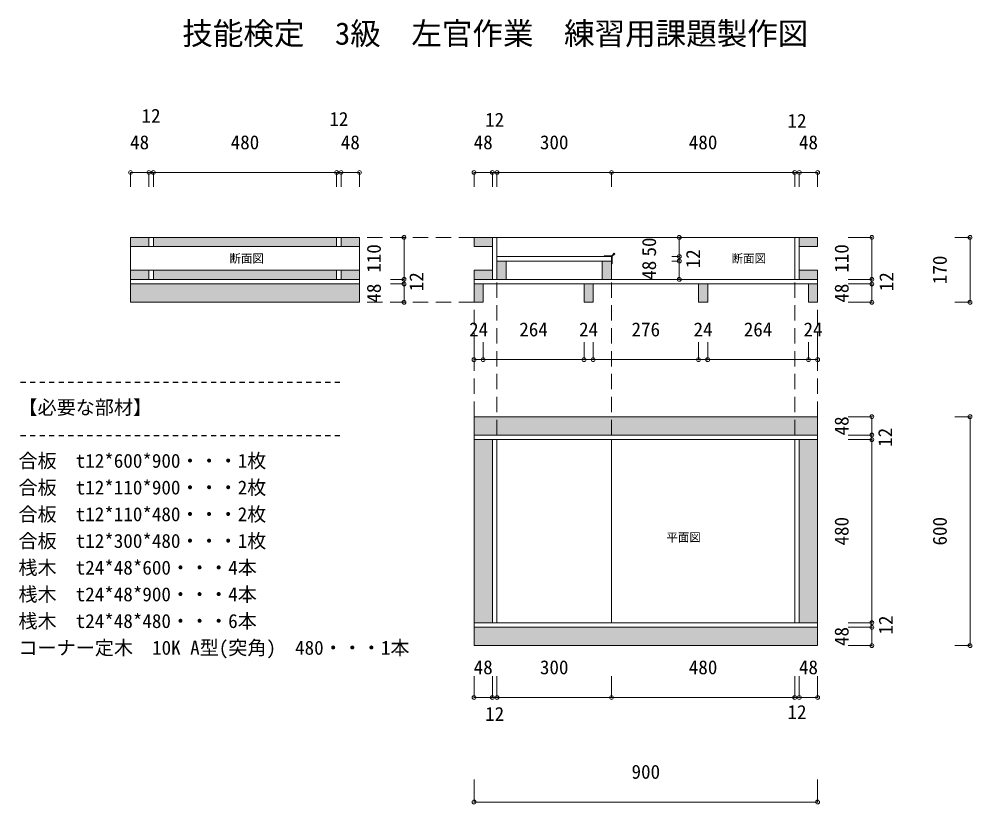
# Model space of a CAD drawing. Units: millimetres at full size. Extents: x -13092 to -10596, y -4415 to -2358.
import ezdxf
from ezdxf.enums import TextEntityAlignment as Align

# ---------------------------------------------------------------- set-up
doc = ezdxf.new("R2010")
doc.units = ezdxf.units.MM
doc.header["$LTSCALE"] = 20
doc.header["$PDMODE"] = 32
doc.header["$PDSIZE"] = 10
doc.linetypes.add('DASHED2', pattern=[3, 2, -1])
doc.layers.add('0-0', color=4, linetype='Continuous', lineweight=9)
doc.layers.add('1-1', color=4, linetype='Continuous', lineweight=9)
doc.styles.add('ＭＳ ゴシック', font='')
doc.styles.get('ＭＳ ゴシック').set_extended_font_data('MS Gothic')

msp = doc.modelspace()

# ---------------------------------------------------------------- linework, layer by layer
at = {"layer": '0-0'}
for p, q in [((-12800, -2759.96), (-12800, -2797.47)), ((-12800, -2759.96), (-12752, -2759.96)), ((-12752, -2759.96), (-12752, -2797.47)), ((-12248, -2759.96), (-12248, -2797.47)), ((-12248, -2759.96), (-12200, -2759.96)), ((-12200, -2759.96), (-12200, -2797.47)), ((-11900, -2759.96), (-11900, -2797.47)), ((-11900, -2759.96), (-11852, -2759.96)), ((-11852, -2759.96), (-11852, -2797.47)), ((-11852, -2759.96), (-11840, -2759.96)), ((-11840, -2759.96), (-11840, -2797.47)), ((-11840, -2759.96), (-11540, -2759.96)), ((-11540, -2759.96), (-11540, -2797.47)), ((-11540, -2759.96), (-11060, -2759.96)), ((-11060, -2759.96), (-11060, -2797.47)), ((-11060, -2759.96), (-11048, -2759.96)), ((-11048, -2759.96), (-11048, -2797.47)), ((-11048, -2759.96), (-11000, -2759.96)), ((-11000, -2759.96), (-11000, -2797.47)), ((-12083.26, -2930), (-12118.64, -2930)), ((-12083.26, -2930), (-12083.26, -3040)), ((-11362.34, -2930), (-11382, -2930)), ((-11362.34, -2930), (-11362.34, -2980)), ((-10858, -2930), (-10920.41, -2930)), ((-10858, -2930), (-10858, -3040)), ((-10600.84, -2930), (-10640.79, -2930)), ((-10600.84, -2930), (-10600.84, -3100)), ((-11362.34, -2980), (-11382, -2980)), ((-11362.34, -2992), (-11382, -2992)), ((-11362.34, -2980), (-11362.34, -2992)), ((-11362.34, -2992), (-11362.34, -3040)), ((-12083.26, -3040), (-12118.64, -3040)), ((-12083.26, -3040), (-12083.26, -3052)), ((-11362.34, -3040), (-11382, -3040)), ((-10858, -3040), (-10920.41, -3040)), ((-10858, -3040), (-10858, -3052)), ((-12083.26, -3052), (-12118.64, -3052)), ((-12083.26, -3052), (-12083.26, -3100)), ((-10858, -3052), (-10920.41, -3052)), ((-10858, -3052), (-10858, -3100)), ((-12083.26, -3100), (-12118.64, -3100)), ((-10858, -3100), (-10920.41, -3100)), ((-10600.84, -3100), (-10640.79, -3100)), ((-11900, -3250.42), (-11900, -3204.26)), ((-11876, -3250.42), (-11876, -3204.26)), ((-11612, -3250.42), (-11612, -3204.26)), ((-11588, -3250.42), (-11588, -3204.26)), ((-11312, -3250.42), (-11312, -3204.26)), ((-11288, -3250.42), (-11288, -3204.26)), ((-11024, -3250.42), (-11024, -3204.26)), ((-11000, -3250.42), (-11000, -3204.26)), ((-11900, -3250.42), (-11876, -3250.42)), ((-11876, -3250.42), (-11612, -3250.42)), ((-11612, -3250.42), (-11588, -3250.42)), ((-11588, -3250.42), (-11312, -3250.42)), ((-11312, -3250.42), (-11288, -3250.42)), ((-11288, -3250.42), (-11024, -3250.42)), ((-11024, -3250.42), (-11000, -3250.42)), ((-10858, -3400), (-10920.41, -3400)), ((-10858, -3400), (-10858, -3448)), ((-10600.84, -3400), (-10640.79, -3400)), ((-10600.84, -3400), (-10600.84, -4000)), ((-10858, -3448), (-10920.41, -3448)), ((-10858, -3952), (-10920.41, -3952)), ((-10858, -3952), (-10858, -4000)), ((-10858, -4000), (-10920.41, -4000)), ((-10600.84, -4000), (-10640.79, -4000)), ((-11900, -4136.07), (-11900, -4080.1)), ((-11852, -4136.07), (-11852, -4080.1)), ((-11840, -4136.07), (-11840, -4080.1)), ((-11540, -4136.07), (-11540, -4080.1)), ((-11060, -4136.07), (-11060, -4080.1)), ((-11048, -4136.07), (-11048, -4080.1)), ((-11000, -4136.07), (-11000, -4080.1)), ((-11900, -4136.07), (-11852, -4136.07)), ((-11852, -4136.07), (-11840, -4136.07)), ((-11840, -4136.07), (-11540, -4136.07)), ((-11540, -4136.07), (-11060, -4136.07)), ((-11060, -4136.07), (-11048, -4136.07)), ((-11048, -4136.07), (-11000, -4136.07)), ((-11900, -4410), (-11900, -4351.09)), ((-11000, -4410), (-11000, -4351.09)), ((-11900, -4410), (-11000, -4410))]:
    msp.add_line(p, q, dxfattribs=at)
at = {"layer": '0-0', "color": 7, "lineweight": 15}
for p, q in [((-12200, -2930), (-12800, -2930)), ((-12800, -2930), (-12800, -2954)), ((-12752, -2930), (-12752, -2954)), ((-12248, -2930), (-12248, -2954)), ((-12200, -2930), (-12200, -2954)), ((-11900, -2930), (-11852, -2930)), ((-11900, -2930), (-11900, -2954)), ((-11852, -2930), (-11852, -3016)), ((-11852, -2930), (-11840, -2930)), ((-11840, -2930), (-11840, -3040)), ((-11840, -2930), (-11060, -2930)), ((-11060, -2930), (-11048, -2930)), ((-11060, -2930), (-11060, -3040)), ((-11048, -2930), (-11000, -2930)), ((-11048, -2930), (-11048, -3016)), ((-11000, -2930), (-11000, -2954)), ((-12200, -2954), (-12800, -2954)), ((-12800, -2954), (-12800, -3016)), ((-12200, -2954), (-12200, -3016)), ((-11900, -2954), (-11852, -2954)), ((-11048, -2954), (-11000, -2954)), ((-11840, -2980), (-11540, -2980)), ((-11840, -2992), (-11540, -2992)), ((-11816, -2992), (-11816, -3040)), ((-11564, -3040), (-11564, -2992)), ((-11540, -3040), (-11540, -2980)), ((-12200, -3016), (-12800, -3016)), ((-12800, -3016), (-12800, -3100)), ((-12752, -3016), (-12752, -3040)), ((-12248, -3016), (-12248, -3040)), ((-12200, -3016), (-12200, -3100)), ((-11900, -3016), (-11900, -3040)), ((-11900, -3016), (-11852, -3016)), ((-11852, -3016), (-11852, -3040)), ((-11048, -3016), (-11048, -3040)), ((-11048, -3016), (-11000, -3016)), ((-11000, -3016), (-11000, -3040)), ((-12200, -3040), (-12800, -3040)), ((-11900, -3040), (-11000, -3040)), ((-11900, -3040), (-11900, -3100)), ((-11000, -3040), (-11000, -3100)), ((-12200, -3052), (-12800, -3052)), ((-11900, -3052), (-11000, -3052)), ((-11876, -3052), (-11876, -3100)), ((-11612, -3052), (-11612, -3100)), ((-11588, -3052), (-11588, -3100)), ((-11312, -3052), (-11312, -3100)), ((-11288, -3052), (-11288, -3100)), ((-11024, -3052), (-11024, -3100)), ((-12200, -3100), (-12800, -3100)), ((-11900, -3100), (-11876, -3100)), ((-11612, -3100), (-11588, -3100)), ((-11312, -3100), (-11288, -3100)), ((-11024, -3100), (-11000, -3100)), ((-11900, -3400), (-11000, -3400)), ((-11900, -3400), (-11900, -4000)), ((-11000, -3400), (-11000, -4000)), ((-11900, -3448), (-11000, -3448)), ((-11852, -3460), (-11852, -3940)), ((-11840, -3460), (-11840, -3463.26)), ((-11840, -3463.26), (-11840, -3940)), ((-11540, -3460), (-11540, -3940)), ((-11060, -3460), (-11060, -3940)), ((-11048, -3460), (-11048, -3940)), ((-11900, -3952), (-11000, -3952)), ((-11900, -4000), (-11000, -4000))]:
    msp.add_line(p, q, dxfattribs=at)
at = {"layer": '0-0', "linetype": 'DASHED2'}
for p, q in [((-11900, -2930), (-12200, -2930)), ((-11840, -3448), (-11840, -3040)), ((-11540, -3448), (-11540, -3040)), ((-11060, -3448), (-11060, -3040)), ((-11900, -3100), (-12200, -3100)), ((-11900, -3400), (-11900, -3100)), ((-11000, -3400), (-11000, -3100))]:
    msp.add_line(p, q, dxfattribs=at)
at = {"layer": '0-0', "color": 3, "lineweight": 15}
for p, q in [((-11559.5, -2980), (-11559.5, -2978)), ((-11559.5, -2978), (-11539.41, -2978)), ((-11539.41, -2978), (-11532.64, -2971.22)), ((-11538, -2979.41), (-11531.22, -2972.64)), ((-11538, -2999.5), (-11538, -2979.41)), ((-11532.64, -2971.22), (-11531.22, -2972.64)), ((-11540, -2999.5), (-11538, -2999.5))]:
    msp.add_line(p, q, dxfattribs=at)
at = {"layer": '0-0'}
for p in [(-12800, -2759.96), (-12752, -2759.96), (-12248, -2759.96), (-12200, -2759.96), (-11900, -2759.96), (-11852, -2759.96), (-11840, -2759.96), (-11540, -2759.96), (-11060, -2759.96), (-11048, -2759.96), (-11000, -2759.96), (-12083.26, -2930), (-11362.34, -2930), (-10858, -2930), (-10600.84, -2930), (-11362.34, -2980), (-11362.34, -2992), (-12083.26, -3040), (-11362.34, -3040), (-10858, -3040), (-12083.26, -3052), (-10858, -3052), (-12083.26, -3100), (-10858, -3100), (-10600.84, -3100), (-11900, -3250.42), (-11876, -3250.42), (-11612, -3250.42), (-11588, -3250.42), (-11312, -3250.42), (-11288, -3250.42), (-11024, -3250.42), (-11000, -3250.42), (-10858, -3400), (-10600.84, -3400), (-10858, -3448), (-10858, -3952), (-10858, -4000), (-10600.84, -4000), (-11900, -4136.07), (-11852, -4136.07), (-11840, -4136.07), (-11540, -4136.07), (-11060, -4136.07), (-11048, -4136.07), (-11000, -4136.07), (-11900, -4410), (-11000, -4410)]:
    msp.add_point(p, dxfattribs=at)
at = {"layer": '1-1'}
for p, q in [((-12752, -2759.96), (-12752, -2797.47)), ((-12752, -2759.96), (-12740, -2759.96)), ((-12740, -2759.96), (-12740, -2797.47)), ((-12740, -2759.96), (-12260, -2759.96)), ((-12260, -2759.96), (-12260, -2797.47)), ((-12260, -2759.96), (-12248, -2759.96)), ((-12248, -2759.96), (-12248, -2797.47)), ((-10858, -3448), (-10920.41, -3448)), ((-10858, -3460), (-10920.41, -3460)), ((-10858, -3460), (-10920.41, -3460)), ((-10858, -3448), (-10858, -3460)), ((-10858, -3460), (-10858, -3940)), ((-10858, -3940), (-10920.41, -3940)), ((-10858, -3940), (-10920.41, -3940)), ((-10858, -3940), (-10858, -3952)), ((-10858, -3952), (-10920.41, -3952))]:
    msp.add_line(p, q, dxfattribs=at)
at = {"layer": '1-1', "color": 7, "lineweight": 15}
for p, q in [((-12740, -2930), (-12740, -2954)), ((-12260, -2930), (-12260, -2954)), ((-12740, -3016), (-12740, -3040)), ((-12260, -3016), (-12260, -3040)), ((-11900, -3460), (-11000, -3460)), ((-11900, -3940), (-11000, -3940))]:
    msp.add_line(p, q, dxfattribs=at)
at = {"layer": '1-1'}
for p in [(-12752, -2759.96), (-12740, -2759.96), (-12260, -2759.96), (-12248, -2759.96), (-10858, -3448), (-10858, -3460), (-10858, -3940), (-10858, -3952)]:
    msp.add_point(p, dxfattribs=at)
at = {"layer": '1-1', "color": 11}
for points in [[(-12800, -2930), (-12800, -2954), (-12752, -2930), (-12752, -2954)], [(-12248, -2930), (-12248, -2954), (-12200, -2930), (-12200, -2954)], [(-12800, -3016), (-12752, -3016), (-12800, -3040), (-12752, -3040)], [(-12248, -3016), (-12248, -3040), (-12200, -3016), (-12200, -3040)], [(-11900, -3400), (-11900, -3448), (-11000, -3400), (-11000, -3448)], [(-11900, -3952), (-11900, -4000), (-11000, -3952), (-11000, -4000)]]:
    msp.add_solid(points, dxfattribs=at)
at = {"layer": '1-1', "color": 231}
for points in [[(-12740, -2930), (-12740, -2954), (-12260, -2930), (-12260, -2954)], [(-11900, -2930), (-11900, -2954), (-11852, -2930), (-11852, -2954)], [(-11048, -2930), (-11048, -2954), (-11000, -2930), (-11000, -2954)], [(-11840, -2992), (-11816, -2992), (-11840, -3040), (-11816, -3040)], [(-11564, -2992), (-11564, -3040), (-11540, -2992), (-11540, -3040)], [(-12740, -3016), (-12740, -3040), (-12260, -3016), (-12260, -3040)], [(-11900, -3016), (-11900, -3040), (-11852, -3016), (-11852, -3040)], [(-11048, -3016), (-11048, -3040), (-11000, -3016), (-11000, -3040)], [(-11900, -3460), (-11852, -3460), (-11900, -3940), (-11852, -3940)], [(-11048, -3460), (-11000, -3460), (-11048, -3940), (-11000, -3940)]]:
    msp.add_solid(points, dxfattribs=at)
at = {"layer": '1-1', "color": 91}
for points in [[(-12800, -3052), (-12800, -3100), (-12200, -3052), (-12200, -3100)], [(-11900, -3052), (-11876, -3052), (-11900, -3100), (-11876, -3100)], [(-11612, -3052), (-11612, -3100), (-11588, -3052), (-11588, -3100)], [(-11312, -3052), (-11312, -3100), (-11288, -3052), (-11288, -3100)], [(-11024, -3052), (-11024, -3100), (-11000, -3052), (-11000, -3100)]]:
    msp.add_solid(points, dxfattribs=at)

# ---------------------------------------------------------------- texts
at = {"layer": '0-0', "style": 'ＭＳ ゴシック'}
for s, p in [('12', (-11871, -2650.75)), ('12', (-11079, -2653.68)), ('48', (-12801, -2709.96)), ('48', (-12249, -2709.96)), ('48', (-11901, -2709.96)), ('300', (-11727.5, -2709.96)), ('480', (-11337.5, -2709.96)), ('48', (-11049, -2709.96)), ('24', (-11913, -3200.42)), ('264', (-11781.5, -3200.42)), ('24', (-11625, -3200.42)), ('276', (-11487.5, -3200.42)), ('24', (-11325, -3200.42)), ('264', (-11193.5, -3200.42)), ('24', (-11037, -3200.42)), ('48', (-11901, -4086.07)), ('300', (-11727.5, -4086.07)), ('480', (-11337.5, -4086.07)), ('48', (-11049, -4086.07)), ('12', (-11871, -4208.37)), ('12', (-11079, -4203.38)), ('900', (-11487.5, -4360))]:
    msp.add_text(s, height=36.66, dxfattribs=at).set_placement(p, align=Align.BOTTOM_LEFT)
for s, p in [('50', (-11412.34, -2980)), ('110', (-12133.26, -3022.5)), ('12', (-11297.23, -3011)), ('110', (-10908, -3022.5)), ('48', (-11412.34, -3041)), ('170', (-10650.84, -3052.5)), ('12', (-12021.86, -3071)), ('12', (-10790.75, -3071)), ('48', (-12133.26, -3101)), ('48', (-10908, -3101)), ('48', (-10908, -3449)), ('600', (-10650.84, -3737.5)), ('48', (-10908, -4001))]:
    msp.add_text(s, height=36.66, rotation=90, dxfattribs=at).set_placement(p, align=Align.BOTTOM_LEFT)
at = {"layer": '0-0', "color": 7, "style": 'ＭＳ ゴシック'}
for s, p in [('断面図', (-12540.64, -3003)), ('断面図', (-11225.15, -3003)), ('平面図', (-11396.13, -3733.87))]:
    msp.add_text(s, height=21.99, dxfattribs=at).set_placement(p, align=Align.BOTTOM_LEFT)
at = {"layer": '1-1', "color": 7, "style": 'ＭＳ ゴシック'}
for s, height, p in [('技能検定\u30003級\u3000左官作業\u3000練習用課題製作図', 58.65, (-12664.23, -2442.47)), ('----------------------------------', 36.66, (-13093.41, -3334.85)), ('【必要な部材】', 36.66, (-13093.41, -3404.85)), ('----------------------------------', 36.66, (-13093.41, -3474.85)), ('合板\u3000t12*600*900・・・1枚', 36.66, (-13093.41, -3544.85)), ('合板\u3000t12*110*900・・・2枚', 36.66, (-13093.41, -3614.85)), ('合板\u3000t12*110*480・・・2枚', 36.66, (-13093.41, -3684.85)), ('合板\u3000t12*300*480・・・1枚', 36.66, (-13093.41, -3754.85)), ('桟木\u3000t24*48*600・・・4本', 36.66, (-13093.41, -3824.85)), ('桟木\u3000t24*48*900・・・4本', 36.66, (-13093.41, -3894.85)), ('桟木\u3000t24*48*480・・・6本', 36.66, (-13093.41, -3964.85)), ('コーナー定木\u300010K A型(突角)\u3000480・・・1本', 36.66, (-13093.41, -4034.85))]:
    msp.add_text(s, height=height, dxfattribs=at).set_placement(p, align=Align.BOTTOM_LEFT)
at = {"layer": '1-1', "style": 'ＭＳ ゴシック'}
for s, p in [('12', (-12771, -2640.55)), ('12', (-12279, -2648.81)), ('480', (-12537.5, -2709.96))]:
    msp.add_text(s, height=36.66, dxfattribs=at).set_placement(p, align=Align.BOTTOM_LEFT)
for s, p in [('12', (-10793.86, -3479)), ('480', (-10908, -3737.5)), ('12', (-10792.39, -3971))]:
    msp.add_text(s, height=36.66, rotation=90, dxfattribs=at).set_placement(p, align=Align.BOTTOM_LEFT)

doc.saveas('drawing.dxf')
